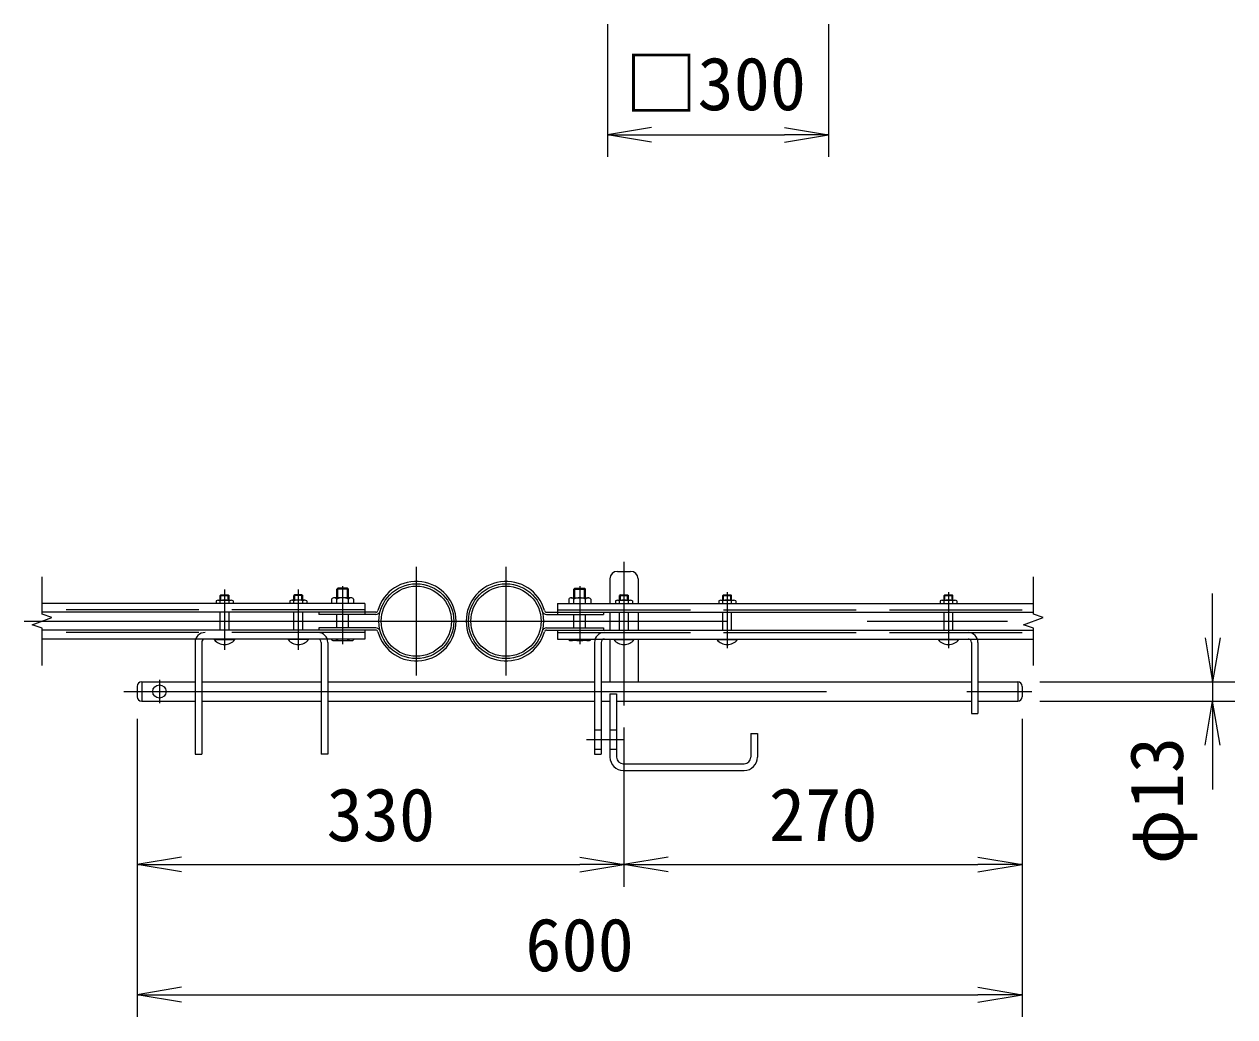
# Model space of a CAD drawing. Units: millimetres, scale not verified, with parts at other scales. Extents: x -6300 to 6300, y -4455 to 4455.
# Drawn here: x -3439 to -1797, y -3133 to -1786 of the extents above; entities that cross this region are included whole.
import ezdxf
from ezdxf.enums import TextEntityAlignment as Align

# ---------------------------------------------------------------- set-up
doc = ezdxf.new("R2010")
doc.units = ezdxf.units.MM
doc.header["$LTSCALE"] = 30
doc.linetypes.add('DASHED', pattern=[7.5, 6, -1.5])
doc.linetypes.add('USER1', pattern=[50.8, 31.75, -6.35, 6.35, -6.35])
for name, color, linetype, lineweight in [('0-0_D-BMK', 2, 'USER1', 13), ('0-1_D-STR1', 1, 'Continuous', 18), ('0-2_D-STR3', 3, 'Continuous', 13), ('0-6_D-STR-DIM', 7, 'Continuous', 9), ('0-7_0', 7, 'Continuous', 9)]:
    doc.layers.add(name, color=color, linetype=linetype, lineweight=lineweight)
doc.styles.add('ＭＳ ゴシック', font='')
doc.styles.get('ＭＳ ゴシック').set_extended_font_data('MS Gothic')

# ---------------------------------------------------------------- blocks, each defined once
blk = doc.blocks.new('_Open')
at = {"layer": '0-7_0'}
blk.add_line((-30, 5), (0, 0), dxfattribs=at)
blk.add_lwpolyline([(-30, -5), (0, 0), (-30, 0)], dxfattribs=at)

msp = doc.modelspace()

# ---------------------------------------------------------------- linework, layer by layer
at = {"layer": '0-0_D-BMK'}
for p, q in [((-2906.99, -2522.37), (-2906.99, -2669.6)), ((-2785.39, -2522.37), (-2785.39, -2669.6)), ((-2625.39, -2515.35), (-2625.39, -2710.38)), ((-3166.99, -2552.86), (-3166.99, -2634.88)), ((-3066.99, -2552.86), (-3066.99, -2634.88)), ((-3006.99, -2548.46), (-3006.99, -2627.16)), ((-2685.39, -2548.46), (-2685.39, -2627.16)), ((-2485.39, -2556.61), (-2485.39, -2632.73)), ((-2185.39, -2556.61), (-2185.39, -2632.73)), ((-3438.69, -2595.98), (-2050.2, -2595.98)), ((-3255.39, -2675.6), (-3255.39, -2707.17)), ((-3303.45, -2691.38), (-2072.3, -2691.38)), ((-2676.25, -2756.38), (-2625.96, -2756.38))]:
    msp.add_line(p, q, dxfattribs=at)
at = {"layer": '0-1_D-STR1'}
for centre, radius in [((-2906.99, -2595.98), 50.8), ((-2906.99, -2595.98), 47.6), ((-2785.39, -2595.98), 50.8), ((-2785.39, -2595.98), 47.6)]:
    msp.add_circle(centre, radius, dxfattribs=at)
at = {"layer": '0-2_D-STR3'}
for p, q in [((-2644.39, -2538.38), (-2644.39, -2571.78)), ((-2634.39, -2528.38), (-2616.39, -2528.38)), ((-2606.39, -2538.38), (-2606.39, -2571.78)), ((-3171.91, -2560.18), (-3172.99, -2561.27)), ((-3171.91, -2567.38), (-3171.91, -2560.18)), ((-3171.91, -2560.18), (-3162.08, -2560.18)), ((-3171.91, -2560.18), (-3162.08, -2560.18)), ((-3162.08, -2567.38), (-3162.08, -2560.18)), ((-3162.08, -2560.18), (-3160.99, -2561.27)), ((-3071.91, -2560.18), (-3072.99, -2561.27)), ((-3062.08, -2560.18), (-3071.91, -2560.18)), ((-3062.08, -2560.18), (-3071.91, -2560.18)), ((-3071.91, -2567.38), (-3071.91, -2560.18)), ((-3062.08, -2560.18), (-3060.99, -2561.27)), ((-3062.08, -2567.38), (-3062.08, -2560.18)), ((-3014.99, -2552.74), (-3013.64, -2551.38)), ((-2998.99, -2552.74), (-3014.99, -2552.74)), ((-3014.99, -2564.38), (-3014.99, -2552.74)), ((-3000.35, -2551.38), (-3013.64, -2551.38)), ((-3013.64, -2564.38), (-3013.64, -2551.38)), ((-3000.35, -2551.38), (-2998.99, -2552.74)), ((-3000.35, -2564.38), (-3000.35, -2551.38)), ((-2998.99, -2564.38), (-2998.99, -2552.74)), ((-2692.04, -2551.38), (-2693.39, -2552.74)), ((-2693.39, -2564.38), (-2693.39, -2552.74)), ((-2693.39, -2552.74), (-2677.39, -2552.74)), ((-2692.04, -2551.38), (-2678.75, -2551.38)), ((-2692.04, -2564.38), (-2692.04, -2551.38)), ((-2678.75, -2564.38), (-2678.75, -2551.38)), ((-2677.39, -2552.74), (-2678.75, -2551.38)), ((-2677.39, -2564.38), (-2677.39, -2552.74)), ((-2630.31, -2560.18), (-2631.39, -2561.27)), ((-2630.31, -2567.38), (-2630.31, -2560.18)), ((-2630.31, -2560.18), (-2620.48, -2560.18)), ((-2630.31, -2560.18), (-2620.48, -2560.18)), ((-2620.48, -2567.38), (-2620.48, -2560.18)), ((-2620.48, -2560.18), (-2619.39, -2561.27)), ((-2490.31, -2560.18), (-2491.39, -2561.27)), ((-2490.31, -2560.18), (-2480.48, -2560.18)), ((-2490.31, -2567.38), (-2490.31, -2560.18)), ((-2480.48, -2567.38), (-2480.48, -2560.18)), ((-2190.31, -2560.18), (-2191.39, -2561.27)), ((-2190.31, -2567.38), (-2190.31, -2560.18)), ((-2190.31, -2560.18), (-2180.48, -2560.18)), ((-2190.31, -2560.18), (-2180.48, -2560.18)), ((-2180.48, -2567.38), (-2180.48, -2560.18)), ((-2180.48, -2560.18), (-2179.39, -2561.27)), ((-2976.99, -2571.78), (-3414.55, -2571.78)), ((-3178.49, -2568.58), (-3178.49, -2571.78)), ((-3172.99, -2567.38), (-3172.99, -2561.27)), ((-3172.99, -2561.27), (-3160.99, -2561.27)), ((-3172.99, -2571.78), (-3172.99, -2568.58)), ((-3160.99, -2567.38), (-3160.99, -2561.27)), ((-3160.99, -2571.78), (-3160.99, -2568.58)), ((-3155.49, -2568.58), (-3155.49, -2571.78)), ((-3078.49, -2568.58), (-3078.49, -2571.78)), ((-3060.99, -2561.27), (-3072.99, -2561.27)), ((-3072.99, -2567.38), (-3072.99, -2561.27)), ((-3072.99, -2571.78), (-3072.99, -2568.58)), ((-3060.99, -2567.38), (-3060.99, -2561.27)), ((-3060.99, -2571.78), (-3060.99, -2568.58)), ((-3055.49, -2568.58), (-3055.49, -2571.78)), ((-3021.99, -2565.98), (-3021.99, -2571.78)), ((-2995.15, -2564.38), (-3018.84, -2564.38)), ((-3014.99, -2571.78), (-3014.99, -2565.98)), ((-2998.99, -2571.78), (-2998.99, -2565.98)), ((-2991.99, -2565.98), (-2991.99, -2571.78)), ((-2976.99, -2571.78), (-2976.99, -2586.98)), ((-2715.39, -2571.78), (-2715.39, -2586.98)), ((-2715.39, -2571.78), (-2070.28, -2571.78)), ((-2700.39, -2565.98), (-2700.39, -2571.78)), ((-2697.24, -2564.38), (-2673.55, -2564.38)), ((-2693.39, -2571.78), (-2693.39, -2565.98)), ((-2677.39, -2571.78), (-2677.39, -2565.98)), ((-2670.39, -2565.98), (-2670.39, -2571.78)), ((-2636.89, -2568.58), (-2636.89, -2571.78)), ((-2631.39, -2567.38), (-2631.39, -2561.27)), ((-2631.39, -2561.27), (-2619.39, -2561.27)), ((-2631.39, -2571.78), (-2631.39, -2568.58)), ((-2619.39, -2567.38), (-2619.39, -2561.27)), ((-2619.39, -2571.78), (-2619.39, -2568.58)), ((-2613.89, -2568.58), (-2613.89, -2571.78)), ((-2496.89, -2568.58), (-2496.89, -2571.78)), ((-2491.39, -2561.27), (-2479.39, -2561.27)), ((-2491.39, -2567.38), (-2491.39, -2561.27)), ((-2491.39, -2571.78), (-2491.39, -2568.58)), ((-2479.39, -2567.38), (-2479.39, -2561.27)), ((-2479.39, -2571.78), (-2479.39, -2568.58)), ((-2473.89, -2568.58), (-2473.89, -2571.78)), ((-2196.89, -2568.58), (-2196.89, -2571.78)), ((-2191.39, -2571.78), (-2191.39, -2568.58)), ((-2179.39, -2567.38), (-2179.39, -2561.27)), ((-2179.39, -2571.78), (-2179.39, -2568.58)), ((-2173.89, -2568.58), (-2173.89, -2571.78)), ((-2962.08, -2583.78), (-3414.55, -2583.78)), ((-3172.99, -2608.18), (-3172.99, -2583.78)), ((-3160.99, -2608.18), (-3160.99, -2583.78)), ((-3072.99, -2608.18), (-3072.99, -2583.78)), ((-3060.99, -2608.18), (-3060.99, -2583.78)), ((-3038.99, -2583.78), (-3038.99, -2586.98)), ((-2962.08, -2586.98), (-3038.99, -2586.98)), ((-3014.99, -2604.98), (-3014.99, -2586.98)), ((-2998.99, -2604.98), (-2998.99, -2586.98)), ((-2730.31, -2583.78), (-2070.28, -2583.78)), ((-2730.31, -2586.98), (-2653.39, -2586.98)), ((-2693.39, -2604.98), (-2693.39, -2586.98)), ((-2677.39, -2604.98), (-2677.39, -2586.98)), ((-2653.39, -2583.78), (-2653.39, -2586.98)), ((-2644.39, -2583.78), (-2644.39, -2608.18)), ((-2631.39, -2608.18), (-2631.39, -2583.78)), ((-2619.39, -2608.18), (-2619.39, -2583.78)), ((-2606.39, -2583.78), (-2606.39, -2608.18)), ((-2491.39, -2608.18), (-2491.39, -2583.78)), ((-2479.39, -2608.18), (-2479.39, -2583.78)), ((-2191.39, -2608.18), (-2191.39, -2583.78)), ((-2179.39, -2608.18), (-2179.39, -2583.78)), ((-2962.08, -2608.18), (-3414.55, -2608.18)), ((-2962.08, -2604.98), (-3038.99, -2604.98)), ((-3038.99, -2604.98), (-3038.99, -2608.18)), ((-3038.99, -2604.98), (-3038.99, -2608.18)), ((-2976.99, -2608.18), (-2976.99, -2620.18)), ((-2730.31, -2604.98), (-2653.39, -2604.98)), ((-2730.31, -2608.18), (-2070.28, -2608.18)), ((-2715.39, -2608.18), (-2715.39, -2620.18)), ((-2653.39, -2604.98), (-2653.39, -2608.18)), ((-2976.99, -2620.18), (-3414.55, -2620.18)), ((-3206.99, -2624.88), (-3206.99, -2776.38)), ((-3197.99, -2624.68), (-3197.99, -2776.38)), ((-3180.99, -2620.18), (-3152.99, -2620.18)), ((-3180.99, -2621.01), (-3180.99, -2620.18)), ((-3180.99, -2621.01), (-3152.99, -2621.01)), ((-3152.99, -2621.01), (-3152.99, -2620.18)), ((-3080.99, -2621.01), (-3080.99, -2620.18)), ((-3052.99, -2620.18), (-3080.99, -2620.18)), ((-3052.99, -2621.01), (-3080.99, -2621.01)), ((-3052.99, -2621.01), (-3052.99, -2620.18)), ((-3035.99, -2624.68), (-3035.99, -2776.38)), ((-3026.99, -2624.88), (-3026.99, -2776.38)), ((-3021.99, -2620.18), (-3021.99, -2621.18)), ((-3018.64, -2622.38), (-2995.44, -2622.38)), ((-3014.99, -2620.18), (-3014.99, -2621.18)), ((-2998.99, -2620.18), (-2998.99, -2621.18)), ((-2991.99, -2620.18), (-2991.99, -2621.18)), ((-2715.39, -2620.18), (-2070.28, -2620.18)), ((-2700.39, -2620.18), (-2700.39, -2621.18)), ((-2673.75, -2622.38), (-2696.95, -2622.38)), ((-2693.39, -2620.18), (-2693.39, -2621.18)), ((-2677.39, -2620.18), (-2677.39, -2621.18)), ((-2670.39, -2620.18), (-2670.39, -2621.18)), ((-2656.39, -2624.68), (-2656.39, -2776.38)), ((-2644.39, -2620.18), (-2644.39, -2678.38)), ((-2639.39, -2620.18), (-2611.39, -2620.18)), ((-2639.39, -2621.01), (-2639.39, -2620.18)), ((-2639.39, -2621.01), (-2611.39, -2621.01)), ((-2611.39, -2621.01), (-2611.39, -2620.18)), ((-2606.39, -2620.18), (-2606.39, -2678.38)), ((-2499.39, -2620.18), (-2471.39, -2620.18)), ((-2499.39, -2621.01), (-2499.39, -2620.18)), ((-2499.39, -2621.01), (-2471.39, -2621.01)), ((-2471.39, -2621.01), (-2471.39, -2620.18)), ((-2199.39, -2620.18), (-2171.39, -2620.18)), ((-2199.39, -2621.01), (-2199.39, -2620.18)), ((-2199.39, -2621.01), (-2171.39, -2621.01)), ((-2171.39, -2621.01), (-2171.39, -2620.18)), ((-2154.39, -2624.68), (-2154.39, -2721.38)), ((-2145.39, -2624.88), (-2145.39, -2721.38)), ((-3285.39, -2684.38), (-3285.39, -2698.38)), ((-3279.39, -2678.38), (-3206.99, -2678.38)), ((-3279.39, -2678.38), (-3279.39, -2704.38)), ((-3197.99, -2678.38), (-3035.99, -2678.38)), ((-3026.99, -2678.38), (-2665.39, -2678.38)), ((-2656.39, -2678.38), (-2154.39, -2678.38)), ((-2145.39, -2678.38), (-2091.39, -2678.38)), ((-2091.39, -2678.38), (-2091.39, -2704.38)), ((-2085.39, -2684.38), (-2085.39, -2698.38)), ((-3279.39, -2704.38), (-3206.99, -2704.38)), ((-3197.99, -2704.38), (-3035.99, -2704.38)), ((-3026.99, -2704.38), (-2665.39, -2704.38)), ((-2656.39, -2704.38), (-2644.39, -2704.38)), ((-2644.39, -2694.38), (-2644.39, -2780.38)), ((-2644.39, -2694.38), (-2635.39, -2694.38)), ((-2635.39, -2694.38), (-2635.39, -2780.38)), ((-2635.39, -2704.38), (-2154.39, -2704.38)), ((-2145.39, -2704.38), (-2091.39, -2704.38)), ((-2154.39, -2721.38), (-2145.39, -2721.38)), ((-2665.39, -2743.38), (-2656.39, -2743.38)), ((-2644.39, -2743.38), (-2635.39, -2743.38)), ((-2453.39, -2748.38), (-2453.39, -2780.38)), ((-2453.39, -2748.38), (-2444.39, -2748.38)), ((-2444.39, -2748.38), (-2444.39, -2780.38)), ((-2665.39, -2769.38), (-2656.39, -2769.38)), ((-2644.39, -2769.38), (-2635.39, -2769.38)), ((-3206.99, -2776.38), (-3197.99, -2776.38)), ((-3026.99, -2776.38), (-3035.99, -2776.38)), ((-2626.39, -2789.38), (-2462.39, -2789.38)), ((-2626.39, -2798.38), (-2462.39, -2798.38))]:
    msp.add_line(p, q, dxfattribs=at)
at = {"layer": '0-2_D-STR3', "linetype": 'DASHED'}
for p, q in [((-3175.78, -2567.38), (-3158.06, -2567.38)), ((-3058.21, -2567.38), (-3075.93, -2567.38)), ((-2634.18, -2567.38), (-2616.46, -2567.38)), ((-2494.18, -2567.38), (-2476.46, -2567.38)), ((-2194.18, -2567.38), (-2176.46, -2567.38)), ((-2976.99, -2580.58), (-3414.55, -2580.58)), ((-2715.39, -2580.58), (-2070.28, -2580.58)), ((-2976.99, -2611.38), (-3414.55, -2611.38)), ((-2715.39, -2611.38), (-2070.28, -2611.38))]:
    msp.add_line(p, q, dxfattribs=at)
at = {"layer": '0-2_D-STR3'}
for points in [[(-2490.31, -2560.18), (-2480.48, -2560.18), (-2479.39, -2561.27)], [(-2191.39, -2567.38), (-2191.39, -2561.27), (-2179.39, -2561.27)], [(-2665.39, -2624.88), (-2665.39, -2776.38), (-2656.39, -2776.38)]]:
    msp.add_lwpolyline(points, dxfattribs=at)
msp.add_circle((-3255.39, -2691.38), 9, dxfattribs=at)
for centre, radius, start, end in [((-2906.99, -2595.98), 54, 195.6185, 164.3815), ((-2785.39, -2595.98), 54, 15.6185, 344.3815), ((-2634.39, -2538.38), 10, 90, 180), ((-2616.39, -2538.38), 10, 0, 90), ((-3175.74, -2571.13), 3.75, 42.84372, 137.15628), ((-3166.99, -2582.98), 15.6, 67.38014, 112.61986), ((-3158.24, -2571.12), 3.74, 42.69541, 137.30459), ((-3075.74, -2571.12), 3.74, 42.69541, 137.30459), ((-3066.99, -2582.98), 15.6, 67.38014, 112.61986), ((-3058.24, -2571.13), 3.75, 42.84372, 137.15628), ((-3018.49, -2568.98), 4.6, 40.52088, 139.47912), ((-3006.99, -2585.18), 20.8, 67.38014, 112.61986), ((-2995.49, -2568.98), 4.6, 40.52088, 139.47912), ((-2696.89, -2568.98), 4.6, 40.52088, 139.47912), ((-2685.39, -2585.18), 20.8, 67.38014, 112.61986), ((-2673.89, -2568.98), 4.6, 40.52088, 139.47912), ((-2634.14, -2571.13), 3.75, 42.84372, 137.15628), ((-2625.39, -2582.98), 15.6, 67.38014, 112.61986), ((-2616.64, -2571.12), 3.74, 42.69541, 137.30459), ((-2494.14, -2571.13), 3.75, 42.84372, 137.15628), ((-2485.39, -2582.98), 15.6, 67.38014, 112.61986), ((-2476.64, -2571.12), 3.74, 42.69541, 137.30459), ((-2194.14, -2571.13), 3.75, 42.84372, 137.15628), ((-2185.39, -2582.98), 15.6, 67.38014, 112.61986), ((-2176.64, -2571.12), 3.74, 42.69541, 137.30459), ((-2962.08, -2580.58), 3.2, 270, 344.3815), ((-2962.08, -2580.58), 6.4, 270, 344.3815), ((-2730.31, -2580.58), 6.4, 195.6185, 270), ((-2730.31, -2580.58), 3.2, 195.6185, 270), ((-2962.08, -2611.38), 6.4, 15.6185, 90), ((-2962.08, -2611.38), 3.2, 15.6185, 90), ((-2730.31, -2611.38), 6.4, 90, 164.3815), ((-2730.31, -2611.38), 3.2, 90, 164.3815), ((-3193.49, -2624.88), 13.5, 90, 180), ((-3193.49, -2624.68), 4.5, 90, 180), ((-3166.99, -2609.38), 18.2, 219.71514, 320.28486), ((-3066.99, -2609.38), 18.2, 219.71514, 320.28486), ((-3040.49, -2624.88), 13.5, 0, 90), ((-3040.49, -2624.68), 4.5, 0, 90), ((-3018.49, -2616.69), 5.7, 232.09851, 307.90149), ((-3006.99, -2595.12), 27.27, 252.93847, 287.06153), ((-2995.49, -2616.68), 5.7, 232.14171, 307.85829), ((-2696.89, -2616.68), 5.7, 232.14171, 307.85829), ((-2685.39, -2595.12), 27.27, 252.93847, 287.06153), ((-2673.89, -2616.69), 5.7, 232.09851, 307.90149), ((-2651.89, -2624.88), 13.5, 90, 180), ((-2651.89, -2624.68), 4.5, 90, 180), ((-2625.39, -2609.38), 18.2, 219.71514, 320.28486), ((-2485.39, -2609.38), 18.2, 219.71514, 320.28486), ((-2185.39, -2609.38), 18.2, 219.71514, 320.28486), ((-2158.89, -2624.88), 13.5, 0, 90), ((-2158.89, -2624.68), 4.5, 0, 90), ((-3279.39, -2684.38), 6, 90, 180), ((-2091.39, -2684.38), 6, 0, 90), ((-3279.39, -2698.38), 6, 180, 270), ((-2091.39, -2698.38), 6, 270, 0), ((-2626.39, -2780.38), 18, 180, 270), ((-2626.39, -2780.38), 9, 180, 270), ((-2462.39, -2780.38), 9, 270, 0), ((-2462.39, -2780.38), 18, 270, 0)]:
    msp.add_arc(centre, radius, start, end, dxfattribs=at)
at = {"layer": '0-6_D-STR-DIM'}
for p, q in [((-2647.93, -1786.16), (-2647.93, -1966.16)), ((-2347.93, -1786.16), (-2347.93, -1966.16)), ((-2587.93, -1936.16), (-2407.93, -1936.16)), ((-3414.55, -2586.36), (-3414.55, -2535.98)), ((-2070.28, -2586.36), (-2070.28, -2535.98)), ((-1827.16, -2618.38), (-1827.16, -2558.38)), ((-3427.76, -2600.79), (-3401.34, -2591.17)), ((-3401.34, -2591.17), (-3414.55, -2586.36)), ((-2083.49, -2600.79), (-2057.06, -2591.17)), ((-2057.06, -2591.17), (-2070.28, -2586.36)), ((-3414.55, -2605.6), (-3427.76, -2600.79)), ((-3414.55, -2655.98), (-3414.55, -2605.6)), ((-2070.28, -2605.6), (-2083.49, -2600.79)), ((-2070.28, -2655.98), (-2070.28, -2605.6)), ((-2061.39, -2678.38), (-1797.16, -2678.38)), ((-1827.16, -2678.38), (-1827.16, -2704.38)), ((-2061.39, -2704.38), (-1797.16, -2704.38)), ((-3285.39, -2728.38), (-3285.39, -2956.12)), ((-3285.39, -2728.38), (-3285.39, -3132.63)), ((-2625.39, -2740.38), (-2625.39, -2956.12)), ((-2625.39, -2740.38), (-2625.39, -2956.12)), ((-2085.39, -2728.38), (-2085.39, -2956.12)), ((-2085.39, -2728.38), (-2085.39, -3132.63)), ((-1827.16, -2764.38), (-1827.16, -2824.38)), ((-3225.39, -2926.12), (-2685.39, -2926.12)), ((-2565.39, -2926.12), (-2145.39, -2926.12)), ((-3225.39, -3102.63), (-2145.39, -3102.63))]:
    msp.add_line(p, q, dxfattribs=at)

# ---------------------------------------------------------------- block references
at = {"layer": '0-6_D-STR-DIM', "xscale": 2, "yscale": 2}
for p, rotation in [((-2647.93, -1936.16), 180), ((-1827.16, -2678.38), 270), ((-1827.16, -2704.38), 90), ((-3285.39, -2926.12), 180), ((-2625.39, -2926.12), 180), ((-3285.39, -3102.63), 180)]:
    msp.add_blockref('_Open', p, dxfattribs=dict(at, rotation=rotation))
for p in [(-2347.93, -1936.16), (-2625.39, -2926.12), (-2085.39, -2926.12), (-2085.39, -3102.63)]:
    msp.add_blockref('_Open', p, dxfattribs=at)

# ---------------------------------------------------------------- texts
at = {"layer": '0-6_D-STR-DIM', "style": 'ＭＳ ゴシック'}
for s, p in [('□300', (-2624.15, -1924.53)), ('330', (-3028.71, -2916)), ('270', (-2428.89, -2916)), ('600', (-2759.27, -3092.51))]:
    msp.add_text(s, height=72.14, dxfattribs=at).set_placement(p, align=Align.BOTTOM_LEFT)
msp.add_text('φ13', height=72.14, rotation=90, dxfattribs=at).set_placement((-1845.72, -2925.72), align=Align.BOTTOM_LEFT)

doc.saveas('drawing.dxf')
